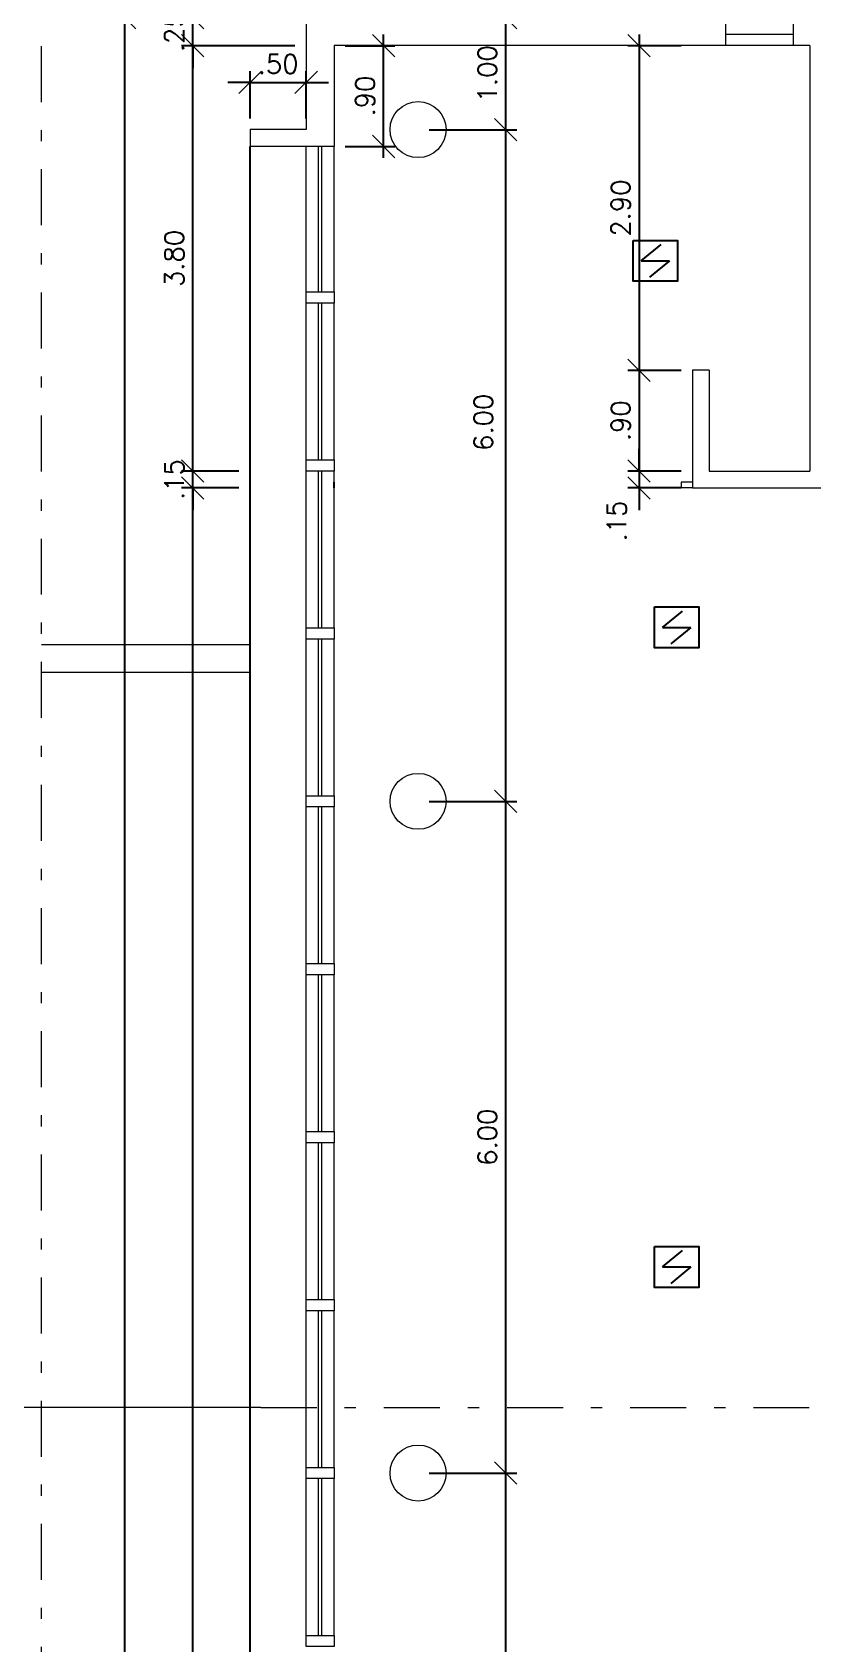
# Model space of a CAD drawing. Header units: millimetres. Extents: x 521 to 1055, y 261 to 520.
# Drawn here: x 563.24 to 570.21, y 322.44 to 336.83 of the extents above; entities that cross this region are included whole.
import ezdxf
from ezdxf.enums import TextEntityAlignment as Align

# ---------------------------------------------------------------- set-up
doc = ezdxf.new("R2010")
doc.units = ezdxf.units.MM
for name, pattern in [('CONTINU', [0]), ('DASHDOTX2', [2, 1, -0.5, 0, -0.5]), ('HIDDEN', [9.525, 6.35, -3.175])]:
    doc.linetypes.add(name, pattern=pattern)
doc.layers.add('0.1', color=8, linetype='Continuous', lineweight=13)
doc.layers.add('ppci', color=8, linetype='Continuous')
doc.styles.add('ROMANS', font='romans')
doc.dimstyles.new('Fares Eng - 50', dxfattribs={"dimscale": 2, "dimtxt": 0.085, "dimasz": 0.1, "dimexe": 0.05, "dimexo": 0.05, "dimgap": 0.04, "dimtad": 1, "dimzin": 4, "dimdsep": 46, "dimtxsty": 'ROMANS', "dimblk1": 'OBLIQUE', "dimblk2": 'OBLIQUE', "dimsah": 1, "dimcen": 0.05, "dimdle": 0.05, "dimclrd": 8, "dimclre": 8, "dimclrt": 8, "dimaunit": 1, "dimadec": 0, "dimazin": 0, "dimtfac": 1, "dimtix": 1, "dimtmove": 2, "dimatfit": 0, "dimldrblk": 'OPEN90', "dimfxl": 1, "dimtolj": 1, "dimtzin": 0, "dimarcsym": 0})

# ---------------------------------------------------------------- blocks, each defined once
blk = doc.blocks.new('_OBLIQUE')
at = {"color": 0, "linetype": 'ByBlock'}
blk.add_line((-0.5, -0.5), (0.5, 0.5), dxfattribs=at)
blk = doc.blocks.new('*D1636')
at = {"layer": '0.1', "color": 8, "lineweight": -2, "transparency": 16777216}
for p, q in [((565.188, 336.064), (565.188, 336.486)), ((565.688, 336.064), (565.688, 336.486)), ((565.188, 336.386), (564.988, 336.386)), ((565.188, 336.386), (565.688, 336.386)), ((565.688, 336.386), (565.888, 336.386))]:
    blk.add_line(p, q, dxfattribs=at)
at = {"layer": 'DEFPOINTS', "color": 0, "lineweight": -2, "transparency": 16777216}
for p in [(565.688, 336.386), (565.188, 335.964), (565.688, 335.964)]:
    blk.add_point(p, dxfattribs=at)
at = {"layer": '0.1', "color": 8, "lineweight": -2, "transparency": 16777216, "xscale": 0.2, "yscale": 0.2, "zscale": 0.2}
blk.add_blockref('_OBLIQUE', (565.188, 336.386), dxfattribs=at)
at = {"layer": '0.1', "color": 8, "lineweight": -2, "transparency": 16777216, "xscale": 0.2, "yscale": 0.2, "zscale": 0.2, "rotation": 180}
blk.add_blockref('_OBLIQUE', (565.688, 336.386), dxfattribs=at)
at = {"layer": '0.1', "color": 8, "transparency": 16777216, "insert": (565.438, 336.551), "char_height": 0.17, "attachment_point": 5, "style": 'ROMANS'}
blk.add_mtext('\\A1;.50', dxfattribs=at)
blk = doc.blocks.new('_Open90')
at = {"color": 0, "linetype": 'ByBlock', "lineweight": -2}
for p, q in [((0, 0), (-1, 0)), ((-0.5, 0.5), (0, 0)), ((0, 0), (-0.5, -0.5))]:
    blk.add_line(p, q, dxfattribs=at)
blk = doc.blocks.new('*D1426')
at = {"layer": '0.1', "color": 8, "linetype": 'CONTINU', "lineweight": -2, "transparency": 16777216}
for p, q in [((564.675, 332.914), (564.675, 333.114)), ((565.088, 332.914), (564.575, 332.914)), ((564.675, 332.764), (564.675, 332.914)), ((565.088, 332.764), (564.575, 332.764)), ((564.675, 332.764), (564.675, 332.564))]:
    blk.add_line(p, q, dxfattribs=at)
at = {"layer": 'DEFPOINTS', "color": 0, "linetype": 'CONTINU', "lineweight": -2, "transparency": 16777216}
for p in [(564.675, 332.914), (565.188, 332.914), (565.188, 332.764)]:
    blk.add_point(p, dxfattribs=at)
at = {"layer": '0.1', "color": 8, "linetype": 'CONTINU', "lineweight": -2, "transparency": 16777216, "xscale": 0.2, "yscale": 0.2, "zscale": 0.2}
for p, rotation in [((564.675, 332.914), 270), ((564.675, 332.764), 90)]:
    blk.add_blockref('_OBLIQUE', p, dxfattribs=dict(at, rotation=rotation))
at = {"layer": '0.1', "color": 8, "linetype": 'CONTINU', "transparency": 16777216, "insert": (564.51, 332.839), "char_height": 0.17, "attachment_point": 5, "rotation": 90, "style": 'ROMANS'}
blk.add_mtext('\\A1;.15', dxfattribs=at)
blk = doc.blocks.new('*D1427')
at = {"layer": '0.1', "color": 8, "linetype": 'CONTINU', "lineweight": -2, "transparency": 16777216}
for p, q in [((565.088, 336.714), (564.575, 336.714)), ((564.675, 332.814), (564.675, 336.814)), ((565.088, 332.914), (564.575, 332.914))]:
    blk.add_line(p, q, dxfattribs=at)
at = {"layer": 'DEFPOINTS', "color": 0, "linetype": 'CONTINU', "lineweight": -2, "transparency": 16777216}
for p in [(564.675, 336.714), (565.188, 336.714), (565.188, 332.914)]:
    blk.add_point(p, dxfattribs=at)
at = {"layer": '0.1', "color": 8, "linetype": 'CONTINU', "lineweight": -2, "transparency": 16777216, "xscale": 0.2, "yscale": 0.2, "zscale": 0.2}
for p, rotation in [((564.675, 336.714), 90), ((564.675, 332.914), 270)]:
    blk.add_blockref('_OBLIQUE', p, dxfattribs=dict(at, rotation=rotation))
at = {"layer": '0.1', "color": 8, "linetype": 'CONTINU', "transparency": 16777216, "insert": (564.51, 334.814), "char_height": 0.17, "attachment_point": 5, "rotation": 90, "style": 'ROMANS'}
blk.add_mtext('\\A1;3.80', dxfattribs=at)
blk = doc.blocks.new('*D1428')
at = {"layer": '0.1', "color": 8, "linetype": 'CONTINU', "lineweight": -2, "transparency": 16777216}
for p, q in [((564.675, 336.964), (564.675, 337.164)), ((565.588, 336.964), (564.575, 336.964)), ((564.675, 336.714), (564.675, 336.964)), ((565.588, 336.714), (564.575, 336.714)), ((564.675, 336.714), (564.675, 336.514))]:
    blk.add_line(p, q, dxfattribs=at)
at = {"layer": 'DEFPOINTS', "color": 0, "linetype": 'CONTINU', "lineweight": -2, "transparency": 16777216}
for p in [(564.675, 336.964), (565.688, 336.964), (565.688, 336.714)]:
    blk.add_point(p, dxfattribs=at)
at = {"layer": '0.1', "color": 8, "linetype": 'CONTINU', "lineweight": -2, "transparency": 16777216, "xscale": 0.2, "yscale": 0.2, "zscale": 0.2}
for p, rotation in [((564.675, 336.964), 270), ((564.675, 336.714), 90)]:
    blk.add_blockref('_OBLIQUE', p, dxfattribs=dict(at, rotation=rotation))
at = {"layer": '0.1', "color": 8, "linetype": 'CONTINU', "transparency": 16777216, "insert": (564.51, 336.839), "char_height": 0.17, "attachment_point": 5, "rotation": 90, "style": 'ROMANS'}
blk.add_mtext('\\A1;.25', dxfattribs=at)
blk = doc.blocks.new('*D1429')
at = {"layer": '0.1', "color": 8, "linetype": 'CONTINU', "lineweight": -2, "transparency": 16777216}
for p, q in [((564.068, 286.864), (564.068, 337.064)), ((564.475, 336.964), (563.968, 336.964)), ((564.475, 286.964), (563.968, 286.964))]:
    blk.add_line(p, q, dxfattribs=at)
at = {"layer": 'DEFPOINTS', "color": 0, "linetype": 'CONTINU', "lineweight": -2, "transparency": 16777216}
for p in [(564.068, 336.964), (564.575, 336.964), (564.575, 286.964)]:
    blk.add_point(p, dxfattribs=at)
at = {"layer": '0.1', "color": 8, "linetype": 'CONTINU', "lineweight": -2, "transparency": 16777216, "xscale": 0.2, "yscale": 0.2, "zscale": 0.2}
for p, rotation in [((564.068, 336.964), 90), ((564.068, 286.964), 270)]:
    blk.add_blockref('_OBLIQUE', p, dxfattribs=dict(at, rotation=rotation))
at = {"layer": '0.1', "color": 8, "linetype": 'CONTINU', "transparency": 16777216, "insert": (563.903, 311.964), "char_height": 0.17, "attachment_point": 5, "rotation": 90, "style": 'ROMANS'}
blk.add_mtext('\\A1;50.00', dxfattribs=at)
blk = doc.blocks.new('*D1639')
at = {"layer": '0.1', "color": 8, "linetype": 'CONTINU', "lineweight": -2, "transparency": 16777216}
for p, q in [((567.471, 335.864), (567.471, 337.064)), ((566.788, 336.964), (567.571, 336.964)), ((566.788, 335.964), (567.571, 335.964))]:
    blk.add_line(p, q, dxfattribs=at)
at = {"layer": 'DEFPOINTS', "color": 0, "linetype": 'CONTINU', "lineweight": -2, "transparency": 16777216}
for p in [(566.688, 336.964), (567.471, 336.964), (566.688, 335.964)]:
    blk.add_point(p, dxfattribs=at)
at = {"layer": '0.1', "color": 8, "linetype": 'CONTINU', "lineweight": -2, "transparency": 16777216, "xscale": 0.2, "yscale": 0.2, "zscale": 0.2}
for p, rotation in [((567.471, 336.964), 90), ((567.471, 335.964), 270)]:
    blk.add_blockref('_OBLIQUE', p, dxfattribs=dict(at, rotation=rotation))
at = {"layer": '0.1', "color": 8, "linetype": 'CONTINU', "transparency": 16777216, "insert": (567.306, 336.464), "char_height": 0.17, "attachment_point": 5, "rotation": 90, "style": 'ROMANS'}
blk.add_mtext('\\A1;1.00', dxfattribs=at)
blk = doc.blocks.new('*D1430')
at = {"layer": '0.1', "color": 8, "linetype": 'CONTINU', "lineweight": -2, "transparency": 16777216}
for p, q in [((569.038, 336.714), (568.562, 336.714)), ((568.662, 336.814), (568.662, 333.714)), ((569.038, 333.814), (568.562, 333.814))]:
    blk.add_line(p, q, dxfattribs=at)
at = {"layer": 'DEFPOINTS', "color": 0, "linetype": 'CONTINU', "lineweight": -2, "transparency": 16777216}
for p in [(569.138, 336.714), (568.662, 333.814), (569.138, 333.814)]:
    blk.add_point(p, dxfattribs=at)
at = {"layer": '0.1', "color": 8, "linetype": 'CONTINU', "lineweight": -2, "transparency": 16777216, "xscale": 0.2, "yscale": 0.2, "zscale": 0.2}
for p, rotation in [((568.662, 336.714), 90), ((568.662, 333.814), 270)]:
    blk.add_blockref('_OBLIQUE', p, dxfattribs=dict(at, rotation=rotation))
at = {"layer": '0.1', "color": 8, "linetype": 'CONTINU', "transparency": 16777216, "insert": (568.497, 335.264), "char_height": 0.17, "attachment_point": 5, "rotation": 90, "style": 'ROMANS'}
blk.add_mtext('\\A1;2.90', dxfattribs=at)
blk = doc.blocks.new('*D1431')
at = {"layer": '0.1', "color": 8, "linetype": 'CONTINU', "lineweight": -2, "transparency": 16777216}
for p, q in [((568.662, 333.914), (568.662, 332.814)), ((569.038, 333.814), (568.562, 333.814)), ((569.038, 332.914), (568.562, 332.914))]:
    blk.add_line(p, q, dxfattribs=at)
at = {"layer": 'DEFPOINTS', "color": 0, "linetype": 'CONTINU', "lineweight": -2, "transparency": 16777216}
for p in [(569.138, 333.814), (568.662, 332.914), (569.138, 332.914)]:
    blk.add_point(p, dxfattribs=at)
at = {"layer": '0.1', "color": 8, "linetype": 'CONTINU', "lineweight": -2, "transparency": 16777216, "xscale": 0.2, "yscale": 0.2, "zscale": 0.2}
for p, rotation in [((568.662, 333.814), 90), ((568.662, 332.914), 270)]:
    blk.add_blockref('_OBLIQUE', p, dxfattribs=dict(at, rotation=rotation))
at = {"layer": '0.1', "color": 8, "linetype": 'CONTINU', "transparency": 16777216, "insert": (568.497, 333.364), "char_height": 0.17, "attachment_point": 5, "rotation": 90, "style": 'ROMANS'}
blk.add_mtext('\\A1;.90', dxfattribs=at)
blk = doc.blocks.new('*D1645')
at = {"layer": '0.1', "color": 8, "lineweight": -2, "transparency": 16777216}
for p, q in [((566.038, 336.714), (566.48, 336.714)), ((566.38, 335.714), (566.38, 336.814)), ((566.038, 335.814), (566.48, 335.814))]:
    blk.add_line(p, q, dxfattribs=at)
at = {"layer": 'DEFPOINTS', "color": 0, "lineweight": -2, "transparency": 16777216}
for p in [(565.938, 336.714), (566.38, 336.714), (565.938, 335.814)]:
    blk.add_point(p, dxfattribs=at)
at = {"layer": '0.1', "color": 8, "lineweight": -2, "transparency": 16777216, "xscale": 0.2, "yscale": 0.2, "zscale": 0.2}
for p, rotation in [((566.38, 336.714), 90), ((566.38, 335.814), 270)]:
    blk.add_blockref('_OBLIQUE', p, dxfattribs=dict(at, rotation=rotation))
at = {"layer": '0.1', "color": 8, "transparency": 16777216, "insert": (566.215, 336.264), "char_height": 0.17, "attachment_point": 5, "rotation": 90, "style": 'ROMANS'}
blk.add_mtext('\\A1;.90', dxfattribs=at)
blk = doc.blocks.new('*D1664')
at = {"layer": '0.1', "color": 8, "linetype": 'CONTINU', "lineweight": -2, "transparency": 16777216}
for p, q in [((567.471, 317.864), (567.471, 324.064)), ((566.788, 323.964), (567.571, 323.964)), ((566.788, 317.964), (567.571, 317.964))]:
    blk.add_line(p, q, dxfattribs=at)
at = {"layer": 'DEFPOINTS', "color": 0, "linetype": 'CONTINU', "lineweight": -2, "transparency": 16777216}
for p in [(566.688, 323.964), (567.471, 323.964), (566.688, 317.964)]:
    blk.add_point(p, dxfattribs=at)
at = {"layer": '0.1', "color": 8, "linetype": 'CONTINU', "lineweight": -2, "transparency": 16777216, "xscale": 0.2, "yscale": 0.2, "zscale": 0.2}
for p, rotation in [((567.471, 323.964), 90), ((567.471, 317.964), 270)]:
    blk.add_blockref('_OBLIQUE', p, dxfattribs=dict(at, rotation=rotation))
at = {"layer": '0.1', "color": 8, "linetype": 'CONTINU', "transparency": 16777216, "insert": (567.306, 320.964), "char_height": 0.17, "attachment_point": 5, "rotation": 90, "style": 'ROMANS'}
blk.add_mtext('\\A1;6.00', dxfattribs=at)
blk = doc.blocks.new('*D1665')
at = {"layer": '0.1', "color": 8, "linetype": 'CONTINU', "lineweight": -2, "transparency": 16777216}
for p, q in [((566.788, 329.964), (567.571, 329.964)), ((567.471, 323.864), (567.471, 330.064)), ((566.788, 323.964), (567.571, 323.964))]:
    blk.add_line(p, q, dxfattribs=at)
at = {"layer": 'DEFPOINTS', "color": 0, "linetype": 'CONTINU', "lineweight": -2, "transparency": 16777216}
for p in [(566.688, 329.964), (567.471, 329.964), (566.688, 323.964)]:
    blk.add_point(p, dxfattribs=at)
at = {"layer": '0.1', "color": 8, "linetype": 'CONTINU', "lineweight": -2, "transparency": 16777216, "xscale": 0.2, "yscale": 0.2, "zscale": 0.2}
for p, rotation in [((567.471, 329.964), 90), ((567.471, 323.964), 270)]:
    blk.add_blockref('_OBLIQUE', p, dxfattribs=dict(at, rotation=rotation))
at = {"layer": '0.1', "color": 8, "linetype": 'CONTINU', "transparency": 16777216, "insert": (567.306, 326.964), "char_height": 0.17, "attachment_point": 5, "rotation": 90, "style": 'ROMANS'}
blk.add_mtext('\\A1;6.00', dxfattribs=at)
blk = doc.blocks.new('*D1457')
at = {"layer": '0.1', "color": 8, "linetype": 'CONTINU', "lineweight": -2, "transparency": 16777216}
for p, q in [((567.471, 329.864), (567.471, 336.064)), ((566.788, 335.964), (567.571, 335.964)), ((566.788, 329.964), (567.571, 329.964))]:
    blk.add_line(p, q, dxfattribs=at)
at = {"layer": 'DEFPOINTS', "color": 0, "linetype": 'CONTINU', "lineweight": -2, "transparency": 16777216}
for p in [(566.688, 335.964), (567.471, 335.964), (566.688, 329.964)]:
    blk.add_point(p, dxfattribs=at)
at = {"layer": '0.1', "color": 8, "linetype": 'CONTINU', "lineweight": -2, "transparency": 16777216, "xscale": 0.2, "yscale": 0.2, "zscale": 0.2}
for p, rotation in [((567.471, 335.964), 90), ((567.471, 329.964), 270)]:
    blk.add_blockref('_OBLIQUE', p, dxfattribs=dict(at, rotation=rotation))
at = {"layer": '0.1', "color": 8, "linetype": 'CONTINU', "transparency": 16777216, "insert": (567.271, 333.35), "char_height": 0.17, "attachment_point": 5, "rotation": 90, "style": 'ROMANS'}
blk.add_mtext('\\A1;6.00', dxfattribs=at)
blk = doc.blocks.new('Cor-4A')
h = blk.add_hatch(color=1)
edge = h.paths.add_edge_path()
edge.add_line((-0.00005, -0.00732), (-0.00757, 0))
edge.add_line((-0.00757, 0), (-0.00014, 0.00731))
edge.add_line((-0.00014, 0.00731), (-0.00014, 0.005))
edge.add_arc((0, 0), 0.005, 91.6216, 269.468)
edge.add_line((-0.00005, -0.005), (-0.00005, -0.00732))
at = {"linetype": 'DASHDOTX2'}
blk.add_line((0, 0.03735), (0, 0.005), dxfattribs=at)
at = {"color": 1}
blk.add_lwpolyline([(-0.00005, -0.00732), (-0.00757, 0), (-0.00014, 0.00731), (-0.00014, 0.005, 0.98138), (-0.00005, -0.005)], format="xyb", close=True, dxfattribs=at)
blk.add_circle((0, 0), 0.005, dxfattribs=at)
at = {"color": 3, "style": 'ROMANS'}
blk.add_attdef('O', text='', height=0.006, rotation=90, dxfattribs=at).set_placement((0.00019, 0), align=Align.MIDDLE)
blk = doc.blocks.new('*D1668')
at = {"layer": '0.1', "color": 8, "linetype": 'CONTINU', "lineweight": -2, "transparency": 16777216}
for p, q in [((568.662, 332.914), (568.662, 333.114)), ((569.038, 332.914), (568.562, 332.914)), ((568.662, 332.914), (568.662, 332.764)), ((569.038, 332.764), (568.562, 332.764)), ((568.662, 332.764), (568.662, 332.564))]:
    blk.add_line(p, q, dxfattribs=at)
at = {"layer": 'DEFPOINTS', "color": 0, "linetype": 'CONTINU', "lineweight": -2, "transparency": 16777216}
for p in [(569.138, 332.914), (568.662, 332.764), (569.138, 332.764)]:
    blk.add_point(p, dxfattribs=at)
at = {"layer": '0.1', "color": 8, "linetype": 'CONTINU', "lineweight": -2, "transparency": 16777216, "xscale": 0.2, "yscale": 0.2, "zscale": 0.2}
for p, rotation in [((568.662, 332.914), 270), ((568.662, 332.764), 90)]:
    blk.add_blockref('_OBLIQUE', p, dxfattribs=dict(at, rotation=rotation))
at = {"layer": '0.1', "color": 8, "linetype": 'CONTINU', "transparency": 16777216, "insert": (568.462, 332.469), "char_height": 0.17, "attachment_point": 5, "rotation": 90, "style": 'ROMANS'}
blk.add_mtext('\\A1;.15', dxfattribs=at)
blk = doc.blocks.new('*D1761')
at = {"layer": '0.1', "color": 8, "linetype": 'CONTINU', "lineweight": -2, "transparency": 16777216}
for p, q in [((564.675, 309.468), (564.675, 332.864)), ((565.088, 332.764), (564.575, 332.764)), ((565.088, 309.568), (564.575, 309.568))]:
    blk.add_line(p, q, dxfattribs=at)
at = {"layer": 'DEFPOINTS', "color": 0, "linetype": 'CONTINU', "lineweight": -2, "transparency": 16777216}
for p in [(564.675, 332.764), (565.188, 332.764), (565.188, 309.568)]:
    blk.add_point(p, dxfattribs=at)
at = {"layer": '0.1', "color": 8, "linetype": 'CONTINU', "lineweight": -2, "transparency": 16777216, "xscale": 0.2, "yscale": 0.2, "zscale": 0.2}
for p, rotation in [((564.675, 332.764), 90), ((564.675, 309.568), 270)]:
    blk.add_blockref('_OBLIQUE', p, dxfattribs=dict(at, rotation=rotation))
at = {"layer": '0.1', "color": 8, "linetype": 'CONTINU', "transparency": 16777216, "insert": (564.51, 321.166), "char_height": 0.17, "attachment_point": 5, "rotation": 90, "style": 'ROMANS'}
blk.add_mtext('\\A1;23.20', dxfattribs=at)

msp = doc.modelspace()

# ---------------------------------------------------------------- linework, layer by layer
at = {"layer": '0.1', "color": 8, "linetype": 'DASHDOTX2', "ltscale": 0.5}
for p, q in [((563.32502, 277.91074), (563.32502, 340.92222)), ((565.28206, 324.54961), (585.75709, 324.54961))]:
    msp.add_line(p, q, dxfattribs=at)
at = {"layer": '0.1', "color": 7}
for p, q in [((565.68774, 336.96448), (565.68774, 335.96448)), ((569.43774, 336.71448), (569.43774, 336.96448)), ((570.03774, 336.96448), (570.03774, 336.71448)), ((565.93774, 336.71448), (565.93774, 335.81448)), ((569.43774, 336.71448), (565.93774, 336.71448)), ((570.18774, 336.71448), (570.03774, 336.71448)), ((570.18774, 336.71448), (570.18774, 332.91448)), ((565.18774, 335.96448), (565.18774, 335.81448)), ((565.68774, 335.96448), (565.18774, 335.96448)), ((565.93774, 335.81448), (565.18774, 335.81448)), ((569.28774, 333.81448), (569.13774, 333.81448)), ((569.13774, 333.81448), (569.13774, 332.76448)), ((569.28774, 333.81448), (569.28774, 332.91448)), ((569.28774, 332.91448), (570.18774, 332.91448)), ((569.13774, 332.76448), (572.28774, 332.76448))]:
    msp.add_line(p, q, dxfattribs=at)
at = {"layer": '0.1', "color": 8, "linetype": 'CONTINU'}
for p, q in [((570.03774, 336.81448), (569.43774, 336.81448)), ((570.03774, 336.71448), (569.43774, 336.71448)), ((565.18774, 288.11448), (565.18774, 335.81448)), ((565.68774, 334.51448), (565.68774, 335.81448)), ((565.79774, 334.51448), (565.79774, 335.81448)), ((565.82774, 334.51448), (565.82774, 335.81448)), ((565.93774, 334.51448), (565.93774, 335.81448)), ((565.68774, 333.01448), (565.68774, 334.41448)), ((565.79774, 333.01448), (565.79774, 334.41448)), ((565.82774, 333.01448), (565.82774, 334.41448)), ((565.93774, 333.01448), (565.93774, 334.41448)), ((565.68774, 331.51448), (565.68774, 332.91448)), ((565.79774, 331.51448), (565.79774, 332.91448)), ((565.82774, 331.51448), (565.82774, 332.91448)), ((565.93774, 332.81448), (565.93774, 332.91448)), ((565.93774, 331.51448), (565.93774, 332.76448)), ((565.68774, 330.01448), (565.68774, 331.41448)), ((565.79774, 330.01448), (565.79774, 331.41448)), ((565.82774, 330.01448), (565.82774, 331.41448)), ((565.93774, 330.01448), (565.93774, 331.41448)), ((565.68774, 328.51448), (565.68774, 329.91448)), ((565.79774, 328.51448), (565.79774, 329.91448)), ((565.82774, 328.51448), (565.82774, 329.91448)), ((565.93774, 328.51448), (565.93774, 329.91448)), ((565.68774, 327.01448), (565.68774, 328.41448)), ((565.79774, 327.01448), (565.79774, 328.41448)), ((565.82774, 327.01448), (565.82774, 328.41448)), ((565.93774, 327.01448), (565.93774, 328.41448)), ((565.68774, 325.51448), (565.68774, 326.91448)), ((565.79774, 325.51448), (565.79774, 326.91448)), ((565.82774, 325.51448), (565.82774, 326.91448)), ((565.93774, 325.51448), (565.93774, 326.91448)), ((565.68774, 324.01448), (565.68774, 325.41448)), ((565.79774, 324.01448), (565.79774, 325.41448)), ((565.82774, 324.01448), (565.82774, 325.41448)), ((565.93774, 324.01448), (565.93774, 325.41448)), ((565.68774, 322.51448), (565.68774, 323.91448)), ((565.79774, 322.51448), (565.79774, 323.91448)), ((565.82774, 322.51448), (565.82774, 323.91448)), ((565.93774, 322.51448), (565.93774, 323.91448))]:
    msp.add_line(p, q, dxfattribs=at)
at = {"layer": '0.1', "color": 6, "linetype": 'CONTINU', "lineweight": -2}
msp.add_line((565.18774, 288.11448), (565.18774, 335.81448), dxfattribs=at)
at = {"layer": '0.1', "color": 8, "linetype": 'CONTINU', "lineweight": -2}
msp.add_line((565.93774, 332.76448), (565.93774, 332.81448), dxfattribs=at)
at = {"layer": '0.1', "color": 8, "linetype": 'HIDDEN', "ltscale": 0.02}
for p, q in [((569.13774, 332.81448), (569.03774, 332.81448)), ((569.03774, 332.81448), (569.03774, 332.76448)), ((569.13774, 332.76448), (569.03774, 332.76448))]:
    msp.add_line(p, q, dxfattribs=at)
at = {"layer": '0.1', "color": 8}
for p, q in [((563.32502, 331.36448), (565.18774, 331.36448)), ((565.18774, 331.11448), (563.32502, 331.11448))]:
    msp.add_line(p, q, dxfattribs=at)
at = {"layer": '0.1', "color": 8, "linetype": 'CONTINU'}
for points in [[(565.68774, 334.51448), (565.93774, 334.51448), (565.93774, 334.41448), (565.68774, 334.41448)], [(565.68774, 333.01448), (565.93774, 333.01448), (565.93774, 332.91448), (565.68774, 332.91448)], [(565.68774, 331.51448), (565.93774, 331.51448), (565.93774, 331.41448), (565.68774, 331.41448)], [(565.68774, 330.01448), (565.93774, 330.01448), (565.93774, 329.91448), (565.68774, 329.91448)], [(565.68774, 328.51448), (565.93774, 328.51448), (565.93774, 328.41448), (565.68774, 328.41448)], [(565.68774, 327.01448), (565.93774, 327.01448), (565.93774, 326.91448), (565.68774, 326.91448)], [(565.68774, 325.51448), (565.93774, 325.51448), (565.93774, 325.41448), (565.68774, 325.41448)], [(565.68774, 324.01448), (565.93774, 324.01448), (565.93774, 323.91448), (565.68774, 323.91448)], [(565.68774, 322.51448), (565.93774, 322.51448), (565.93774, 322.41448), (565.68774, 322.41448)]]:
    msp.add_lwpolyline(points, close=True, dxfattribs=at)
at = {"layer": '0.1', "color": 7}
for centre in [(566.68774, 335.96448), (566.68774, 329.96448), (566.68774, 323.96448)]:
    msp.add_circle(centre, 0.25, dxfattribs=at)
at = {"layer": 'ppci', "color": 10, "linetype": 'Continuous'}
for p, q in [((568.67901, 334.79162), (568.85764, 334.93793)), ((568.67901, 334.79162), (568.93232, 334.79162)), ((568.93232, 334.79162), (568.75369, 334.64531)), ((568.87067, 331.51833), (569.0493, 331.66464)), ((568.87067, 331.51833), (569.12398, 331.51833)), ((569.12398, 331.51833), (568.94535, 331.37202)), ((568.87067, 325.80522), (569.0493, 325.95153)), ((568.87067, 325.80522), (569.12398, 325.80522)), ((569.12398, 325.80522), (568.94535, 325.6589))]:
    msp.add_line(p, q, dxfattribs=at)
for points in [[(568.60777, 334.97383), (569.00356, 334.97383), (569.00356, 334.60941), (568.60777, 334.60941)], [(568.79943, 331.70054), (569.19523, 331.70054), (569.19523, 331.33612), (568.79943, 331.33612)], [(568.79943, 325.98742), (569.19523, 325.98742), (569.19523, 325.62301), (568.79943, 325.62301)]]:
    msp.add_lwpolyline(points, close=True, dxfattribs=at)

# ---------------------------------------------------------------- block references
at = {"layer": '0.1', "color": 8}
ref = msp.add_blockref('Cor-4A', (561.93541, 324.54961), dxfattribs=dict(at, xscale=89.59999999999991, yscale=89.59999999999991, zscale=89.59999999999991, rotation=270))
ref.add_attrib('O', 'A', dxfattribs={"layer": '0', "color": 3, "height": 0.5376, "style": 'ROMANS', "text_generation_flag": 2}).set_placement((561.93541, 324.53222), align=Align.MIDDLE)

# ---------------------------------------------------------------- dimensions: what is measured, and where the dimension line sits
at = {"layer": '0.1', "color": 8, "linetype": 'CONTINU'}
for base, p1, p2, picture, middle in [((564.67539, 336.96448), (565.68774, 336.71448), (565.68774, 336.96448), '*D1428', (564.51039, 336.83948)), ((564.06768, 336.96448), (564.57539, 286.96448), (564.57539, 336.96448), '*D1429', (563.90268, 311.96448)), ((567.47062, 336.96448), (566.68774, 335.96448), (566.68774, 336.96448), '*D1639', (567.30562, 336.46448)), ((564.67539, 336.71448), (565.18774, 332.91448), (565.18774, 336.71448), '*D1427', (564.51039, 334.81448)), ((568.66223, 333.81448), (569.13774, 336.71448), (569.13774, 333.81448), '*D1430', (568.49723, 335.26448)), ((568.66223, 332.91448), (569.13774, 333.81448), (569.13774, 332.91448), '*D1431', (568.49723, 333.36448)), ((564.67539, 332.91448), (565.18774, 332.76448), (565.18774, 332.91448), '*D1426', (564.51039, 332.83948)), ((564.67539, 332.76448), (565.18774, 309.56848), (565.18774, 332.76448), '*D1761', (564.51039, 321.16648)), ((567.47062, 329.96448), (566.68774, 323.96448), (566.68774, 329.96448), '*D1665', (567.30562, 326.96448)), ((567.47062, 323.96448), (566.68774, 317.96448), (566.68774, 323.96448), '*D1664', (567.30562, 320.96448))]:
    dim = msp.add_linear_dim(base=base, p1=p1, p2=p2, angle=90, dimstyle='Fares Eng - 50', dxfattribs=at)
    dim.commit()
    dim.dimension.update_dxf_attribs({"geometry": picture, "text_midpoint": middle})
at = {"layer": '0.1', "color": 7}
dim = msp.add_linear_dim(base=(566.37963, 336.71448), p1=(565.93774, 335.81448), p2=(565.93774, 336.71448), angle=90, dimstyle='Fares Eng - 50', dxfattribs=at)
dim.commit()
dim.dimension.update_dxf_attribs({"geometry": '*D1645', "text_midpoint": (566.21463, 336.26448)})
dim = msp.add_linear_dim(base=(565.68774, 336.38581), p1=(565.18774, 335.96448), p2=(565.68774, 335.96448), dimstyle='Fares Eng - 50', dxfattribs=at)
dim.commit()
dim.dimension.update_dxf_attribs({"geometry": '*D1636', "text_midpoint": (565.43774, 336.55081)})
at = {"layer": '0.1', "color": 8, "linetype": 'CONTINU'}
for base, p1, p2, picture, middle in [((567.47062, 335.96448), (566.68774, 329.96448), (566.68774, 335.96448), '*D1457', (567.27062, 333.35019)), ((568.66223, 332.76448), (569.13774, 332.91448), (569.13774, 332.76448), '*D1668', (568.46223, 332.4687))]:
    dim = msp.add_linear_dim(base=base, p1=p1, p2=p2, angle=90, dimstyle='Fares Eng - 50', dxfattribs=at)
    dim.commit()
    dim.dimension.update_dxf_attribs({"geometry": picture, "text_midpoint": middle, "dimtype": 160})

doc.saveas('drawing.dxf')
